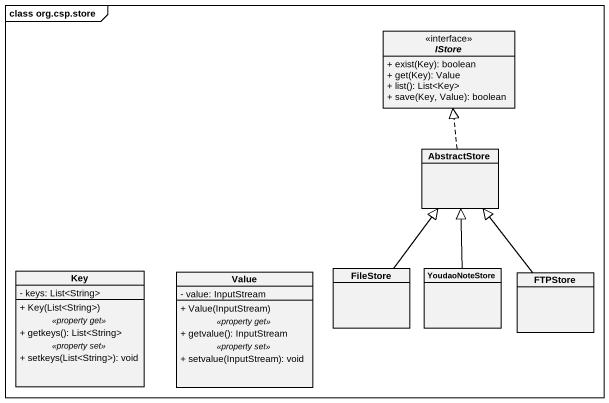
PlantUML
@startuml
mainframe class org.csp.store
hide circle
hide empty members
skinparam classAttributeIconSize 0
interface IStore <<interface>> {
  + exist(Key): boolean
  + get(Key): Value
  + list(): List<Key>
  + save(Key, Value): boolean
}
class AbstractStore
class FileStore
class YoudaoNoteStore
class Key {
  - keys: List<String>
  --
  + Key(List<String>)
  .. <<property get>> ..
  + getkeys(): List<String>
  .. <<property set>> ..
  + setkeys(List<String>): void
}
class Value {
  - value: InputStream
  --
  + Value(InputStream)
  .. <<property get>> ..
  + getvalue(): InputStream
  .. <<property set>> ..
  + setvalue(InputStream): void
}
class FTPStore
AbstractStore .up.|> IStore
FileStore -up-|> AbstractStore
YoudaoNoteStore -up-|> AbstractStore
FTPStore -up-|> AbstractStore
@enduml
